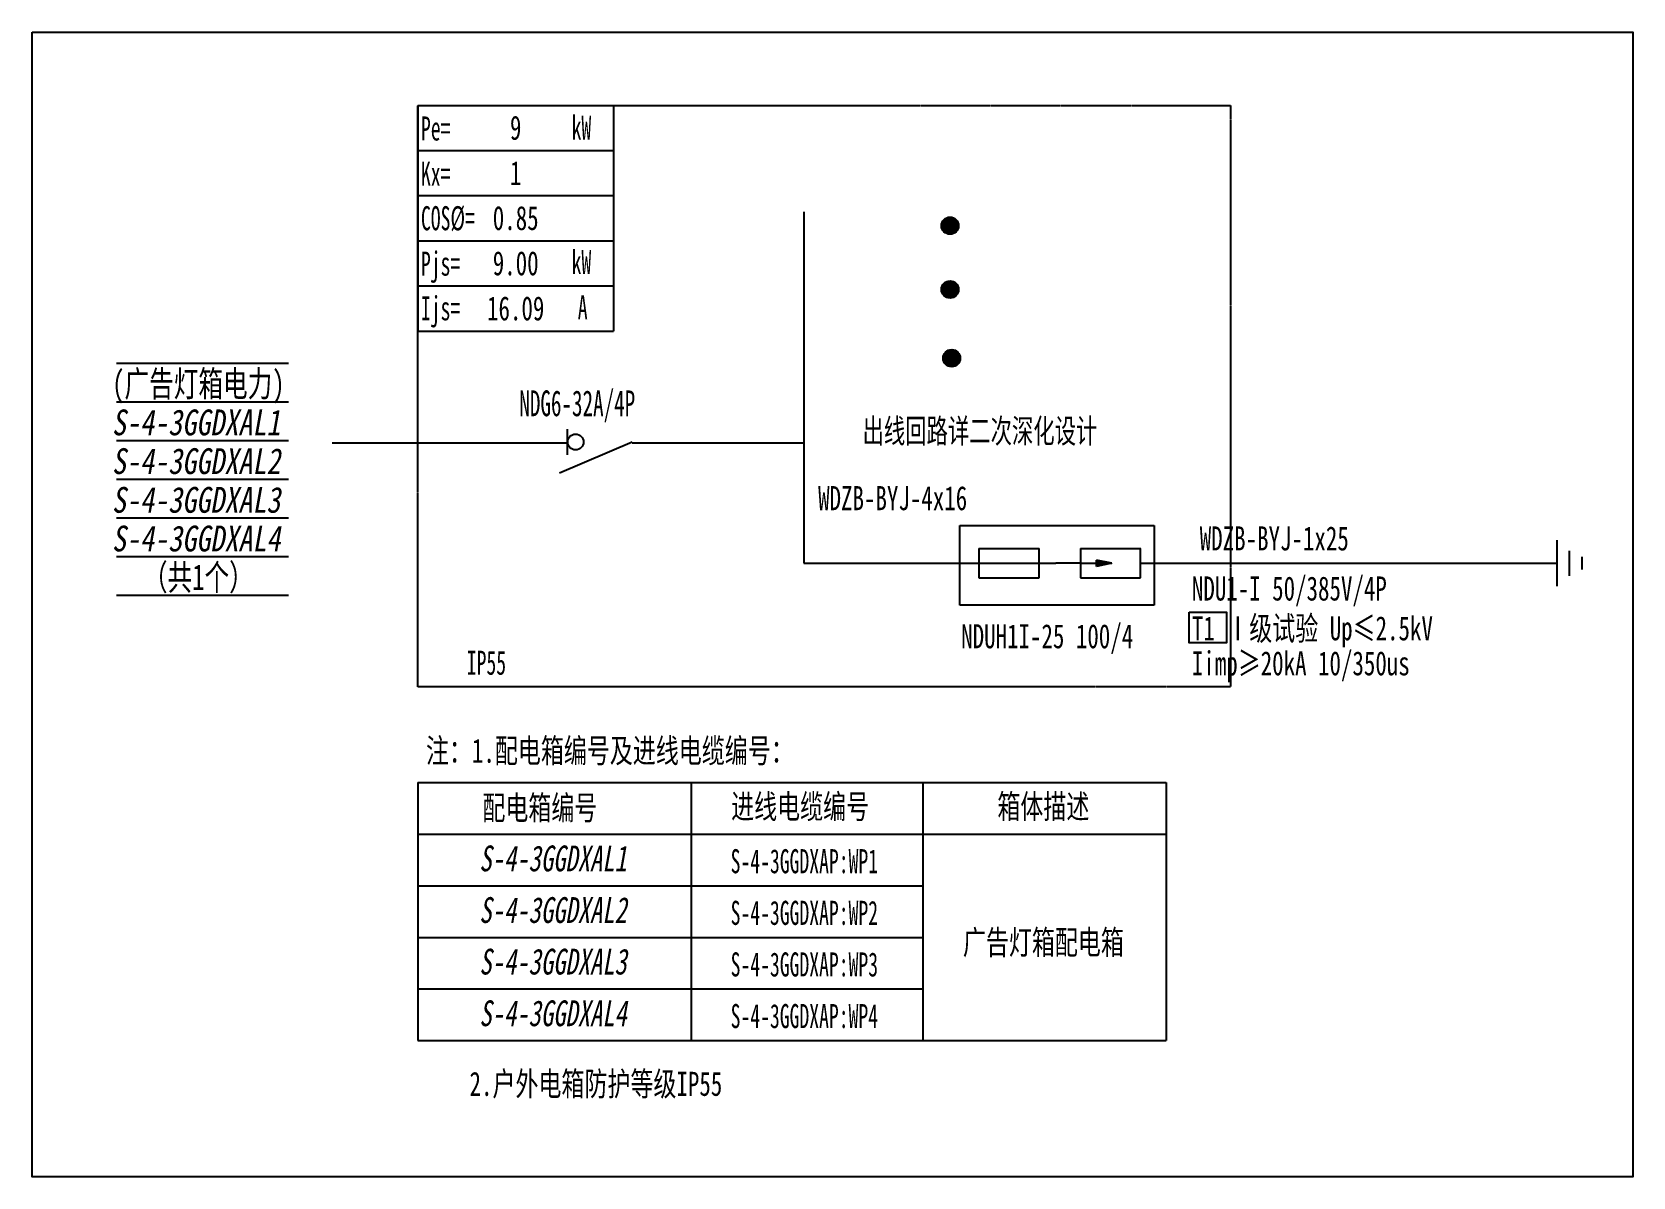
# Model space of a CAD drawing. Extents: x 376906 to 379312, y 334034 to 335754.
import ezdxf
from ezdxf.enums import TextEntityAlignment as Align

# ---------------------------------------------------------------- set-up
doc = ezdxf.new("R2010")
doc.units = 0
doc.header["$MEASUREMENT"] = 0
doc.linetypes.add('DASH', pattern=[0.35, 0.25, -0.1])
doc.linetypes.add('DASHED2', pattern=[0.375, 0.25, -0.125])
for name, color, linetype in [('D_E_Eqpm(强电设备)', 100, 'Continuous'), ('D_E_Eqpm（强电设备）', 100, 'Continuous'), ('D_E_Text(强电文字)', 51, 'Continuous'), ('D_E_Text（强电文字）', 51, 'Continuous'), ('D_E_Wire(强电线缆)', 10, 'Continuous'), ('D_E_Wire（强电线缆）', 10, 'Continuous'), ('D_T_TableDim（表格尺寸）', 255, 'Continuous'), ('E_E_Text（强电文字）', 51, 'Continuous'), ('E_E_Wire（强电线缆）', 10, 'Continuous'), ('E_T_TableDim（表格尺寸）', 255, 'Continuous'), ('系统图', 220, 'Continuous')]:
    doc.layers.add(name, color=color, linetype=linetype)
doc.styles.add('电气', font='', dxfattribs={"width": 0.7})
doc.styles.add('电气箱', font='simhei.ttf', dxfattribs={"width": 0.8, "oblique": 10})
doc.styles.get('电气').set_extended_font_data('SimSun')

msp = doc.modelspace()

# ---------------------------------------------------------------- linework, layer by layer
at = {"linetype": 'DASHED2', "elevation": 0}
msp.add_lwpolyline([(378300.4, 335013.2), (378592.4, 335013.2), (378592.4, 334893), (378300.4, 334893)], close=True, dxfattribs=at)
at = {"layer": 'D_E_Eqpm(强电设备)'}
for p, q in [((378328.9, 334978.2), (378419.8, 334978.2)), ((378328.9, 334978.2), (378328.9, 334934.2)), ((378419.5, 334934.2), (378419.5, 334978.2)), ((378481.5, 334978.2), (378572.4, 334978.2)), ((378481.5, 334978.2), (378481.5, 334934.2)), ((378572.1, 334934.2), (378572.1, 334978.2)), ((378481.5, 334956.2), (378444.8, 334956.2)), ((378481.5, 334956.2), (378528.6, 334956.2)), ((378528.6, 334956.2), (378505.8, 334960.9)), ((378505.8, 334951.6), (378505.8, 334960.9)), ((378528.6, 334956.2), (378505.8, 334951.6)), ((378328.9, 334934.2), (378419.5, 334934.2)), ((378481.5, 334934.2), (378572.1, 334934.2))]:
    msp.add_line(p, q, dxfattribs=at)
msp.add_solid([(378505.8, 334951.6), (378528.6, 334956.2), (378505.8, 334960.9)], dxfattribs=at)
at = {"layer": 'D_E_Eqpm（强电设备）'}
for p, q in [((377710.9, 335119), (377710.9, 335157.8)), ((377807.9, 335138.4), (377698.5, 335091.5))]:
    msp.add_line(p, q, dxfattribs=at)
msp.add_circle((377722.9, 335138.4), 11.9, dxfattribs=at)
at = {"layer": 'D_E_Text（强电文字）', "elevation": 0}
msp.add_lwpolyline([(378645.1, 334882.8), (378701.3, 334882.8), (378701.3, 334836.5), (378645.1, 334836.5)], close=True, dxfattribs=at)
at = {"layer": 'D_E_Wire(强电线缆)'}
msp.add_line((377356.9, 335137.4), (377711, 335137.4), dxfattribs=at)
at = {"layer": 'D_E_Wire（强电线缆）'}
for p, q in [((379197.9, 334921.8), (379197.9, 334990.8)), ((379216.7, 334937.4), (379216.7, 334975.1)), ((379235.6, 334946.8), (379235.6, 334965.7)), ((378065.7, 334956.2), (378444.8, 334956.2)), ((378572.1, 334956.2), (379197.9, 334956.2))]:
    msp.add_line(p, q, dxfattribs=at)
for centre in [(378285.6, 335463.4), (378285.6, 335367.7), (378288.1, 335264.3)]:
    msp.add_circle(centre, 12.9, dxfattribs=at)
at = {"layer": 'D_E_Wire（强电线缆）', "linetype": 'Continuous'}
for points in [[(378274.1, 335457.5), (378273.4, 335467.4), (378274.1, 335469.3)], [(378275.2, 335455.8), (378274.1, 335469.3), (378275.2, 335471)], [(378274.1, 335457.5), (378274.1, 335469.3), (378275.2, 335455.8)], [(378276.5, 335454.3), (378275.2, 335471), (378276.5, 335472.5)], [(378275.2, 335455.8), (378275.2, 335471), (378276.5, 335454.3)], [(378278.1, 335452.9), (378276.5, 335472.5), (378278.1, 335473.8)], [(378276.5, 335454.3), (378276.5, 335472.5), (378278.1, 335452.9)], [(378279.8, 335451.9), (378278.1, 335473.8), (378279.8, 335474.9)], [(378278.1, 335452.9), (378278.1, 335473.8), (378279.8, 335451.9)], [(378281.7, 335451.1), (378279.8, 335474.9), (378281.7, 335475.7)], [(378279.8, 335451.9), (378279.8, 335474.9), (378281.7, 335451.1)], [(378283.6, 335450.6), (378281.7, 335475.7), (378283.6, 335476.2)], [(378281.7, 335451.1), (378281.7, 335475.7), (378283.6, 335450.6)], [(378285.6, 335450.5), (378283.6, 335476.2), (378285.6, 335476.3)], [(378283.6, 335450.6), (378283.6, 335476.2), (378285.6, 335450.5)], [(378285.6, 335450.5), (378285.6, 335476.3), (378287.7, 335450.6)], [(378287.7, 335450.6), (378285.6, 335476.3), (378287.7, 335476.2)], [(378287.7, 335450.6), (378287.7, 335476.2), (378289.6, 335451.1)], [(378289.6, 335451.1), (378287.7, 335476.2), (378289.6, 335475.7)], [(378289.6, 335451.1), (378289.6, 335475.7), (378291.5, 335451.9)], [(378291.5, 335451.9), (378289.6, 335475.7), (378291.5, 335474.9)], [(378291.5, 335451.9), (378291.5, 335474.9), (378293.2, 335452.9)], [(378293.2, 335452.9), (378291.5, 335474.9), (378293.2, 335473.8)], [(378293.2, 335452.9), (378293.2, 335473.8), (378294.8, 335454.3)], [(378294.8, 335454.3), (378293.2, 335473.8), (378294.8, 335472.5)], [(378294.8, 335454.3), (378294.8, 335472.5), (378296.1, 335455.8)], [(378296.1, 335455.8), (378294.8, 335472.5), (378296.1, 335471)], [(378296.1, 335455.8), (378296.1, 335471), (378297.2, 335457.5)], [(378297.2, 335457.5), (378296.1, 335471), (378297.2, 335469.3)], [(378297.2, 335457.5), (378297.2, 335469.3), (378297.9, 335459.4)], [(378297.9, 335459.4), (378297.2, 335469.3), (378297.9, 335467.4)], [(378272.9, 335461.4), (378272.7, 335463.4), (378272.9, 335465.4)], [(378273.4, 335459.4), (378272.9, 335465.4), (378273.4, 335467.4)], [(378272.9, 335461.4), (378272.9, 335465.4), (378273.4, 335459.4)], [(378273.4, 335459.4), (378273.4, 335467.4), (378274.1, 335457.5)], [(378297.9, 335459.4), (378297.9, 335467.4), (378298.4, 335461.4)], [(378298.4, 335461.4), (378297.9, 335467.4), (378298.4, 335465.4)], [(378298.4, 335461.4), (378298.4, 335465.4), (378298.6, 335463.4)], [(378274.1, 335361.8), (378273.4, 335371.6), (378274.1, 335373.5)], [(378275.2, 335360.1), (378274.1, 335373.5), (378275.2, 335375.3)], [(378274.1, 335361.8), (378274.1, 335373.5), (378275.2, 335360.1)], [(378276.5, 335358.5), (378275.2, 335375.3), (378276.5, 335376.8)], [(378275.2, 335360.1), (378275.2, 335375.3), (378276.5, 335358.5)], [(378278.1, 335357.2), (378276.5, 335376.8), (378278.1, 335378.1)], [(378276.5, 335358.5), (378276.5, 335376.8), (378278.1, 335357.2)], [(378279.8, 335356.1), (378278.1, 335378.1), (378279.8, 335379.2)], [(378278.1, 335357.2), (378278.1, 335378.1), (378279.8, 335356.1)], [(378281.7, 335355.4), (378279.8, 335379.2), (378281.7, 335379.9)], [(378279.8, 335356.1), (378279.8, 335379.2), (378281.7, 335355.4)], [(378283.6, 335354.9), (378281.7, 335379.9), (378283.6, 335380.4)], [(378281.7, 335355.4), (378281.7, 335379.9), (378283.6, 335354.9)], [(378285.6, 335354.7), (378283.6, 335380.4), (378285.6, 335380.6)], [(378283.6, 335354.9), (378283.6, 335380.4), (378285.6, 335354.7)], [(378285.6, 335354.7), (378285.6, 335380.6), (378287.7, 335354.9)], [(378287.7, 335354.9), (378285.6, 335380.6), (378287.7, 335380.4)], [(378287.7, 335354.9), (378287.7, 335380.4), (378289.6, 335355.4)], [(378289.6, 335355.4), (378287.7, 335380.4), (378289.6, 335379.9)], [(378289.6, 335355.4), (378289.6, 335379.9), (378291.5, 335356.1)], [(378291.5, 335356.1), (378289.6, 335379.9), (378291.5, 335379.2)], [(378291.5, 335356.1), (378291.5, 335379.2), (378293.2, 335357.2)], [(378293.2, 335357.2), (378291.5, 335379.2), (378293.2, 335378.1)], [(378293.2, 335357.2), (378293.2, 335378.1), (378294.8, 335358.5)], [(378294.8, 335358.5), (378293.2, 335378.1), (378294.8, 335376.8)], [(378294.8, 335358.5), (378294.8, 335376.8), (378296.1, 335360.1)], [(378296.1, 335360.1), (378294.8, 335376.8), (378296.1, 335375.3)], [(378296.1, 335360.1), (378296.1, 335375.3), (378297.2, 335361.8)], [(378297.2, 335361.8), (378296.1, 335375.3), (378297.2, 335373.5)], [(378297.2, 335361.8), (378297.2, 335373.5), (378297.9, 335363.7)], [(378297.9, 335363.7), (378297.2, 335373.5), (378297.9, 335371.6)], [(378272.9, 335365.6), (378272.7, 335367.7), (378272.9, 335369.7)], [(378273.4, 335363.7), (378272.9, 335369.7), (378273.4, 335371.6)], [(378272.9, 335365.6), (378272.9, 335369.7), (378273.4, 335363.7)], [(378273.4, 335363.7), (378273.4, 335371.6), (378274.1, 335361.8)], [(378297.9, 335363.7), (378297.9, 335371.6), (378298.4, 335365.6)], [(378298.4, 335365.6), (378297.9, 335371.6), (378298.4, 335369.7)], [(378298.4, 335365.6), (378298.4, 335369.7), (378298.6, 335367.7)], [(378284.1, 335252), (378282.2, 335275.8), (378284.1, 335276.5)], [(378286.1, 335251.5), (378284.1, 335276.5), (378286.1, 335277)], [(378284.1, 335252), (378284.1, 335276.5), (378286.1, 335251.5)], [(378288.1, 335251.3), (378286.1, 335277), (378288.1, 335277.2)], [(378286.1, 335251.5), (378286.1, 335277), (378288.1, 335251.3)], [(378288.1, 335251.3), (378288.1, 335277.2), (378290.1, 335251.5)], [(378290.1, 335251.5), (378288.1, 335277.2), (378290.1, 335277)], [(378290.1, 335251.5), (378290.1, 335277), (378292.1, 335252)], [(378292.1, 335252), (378290.1, 335277), (378292.1, 335276.5)], [(378292.1, 335252), (378292.1, 335276.5), (378294, 335252.7)], [(378294, 335252.7), (378292.1, 335276.5), (378294, 335275.8)], [(378275.3, 335262.2), (378275.2, 335264.3), (378275.3, 335266.3)], [(378275.8, 335260.3), (378275.3, 335266.3), (378275.8, 335268.3)], [(378275.3, 335262.2), (378275.3, 335266.3), (378275.8, 335260.3)], [(378276.6, 335258.4), (378275.8, 335268.3), (378276.6, 335270.1)], [(378275.8, 335260.3), (378275.8, 335268.3), (378276.6, 335258.4)], [(378277.6, 335256.7), (378276.6, 335270.1), (378277.6, 335271.9)], [(378276.6, 335258.4), (378276.6, 335270.1), (378277.6, 335256.7)], [(378279, 335255.1), (378277.6, 335271.9), (378279, 335273.4)], [(378277.6, 335256.7), (378277.6, 335271.9), (378279, 335255.1)], [(378280.5, 335253.8), (378279, 335273.4), (378280.5, 335274.7)], [(378279, 335255.1), (378279, 335273.4), (378280.5, 335253.8)], [(378282.2, 335252.7), (378280.5, 335274.7), (378282.2, 335275.8)], [(378280.5, 335253.8), (378280.5, 335274.7), (378282.2, 335252.7)], [(378282.2, 335252.7), (378282.2, 335275.8), (378284.1, 335252)], [(378294, 335252.7), (378294, 335275.8), (378295.7, 335253.8)], [(378295.7, 335253.8), (378294, 335275.8), (378295.7, 335274.7)], [(378295.7, 335253.8), (378295.7, 335274.7), (378297.2, 335255.1)], [(378297.2, 335255.1), (378295.7, 335274.7), (378297.2, 335273.4)], [(378297.2, 335255.1), (378297.2, 335273.4), (378298.6, 335256.7)], [(378298.6, 335256.7), (378297.2, 335273.4), (378298.6, 335271.9)], [(378298.6, 335256.7), (378298.6, 335271.9), (378299.6, 335258.4)], [(378299.6, 335258.4), (378298.6, 335271.9), (378299.6, 335270.1)], [(378299.6, 335258.4), (378299.6, 335270.1), (378300.4, 335260.3)], [(378300.4, 335260.3), (378299.6, 335270.1), (378300.4, 335268.3)], [(378300.4, 335260.3), (378300.4, 335268.3), (378300.9, 335262.2)], [(378300.9, 335262.2), (378300.4, 335268.3), (378300.9, 335266.3)], [(378300.9, 335262.2), (378300.9, 335266.3), (378301, 335264.3)]]:
    msp.add_solid(points, dxfattribs=at)
at = {"layer": 'D_T_TableDim（表格尺寸）', "linetype": 'Continuous'}
for p, q in [((377032.8, 335257), (377291.3, 335257)), ((377032.8, 335198.9), (377291.3, 335198.9)), ((377032.8, 335140.7), (377291.3, 335140.7)), ((377032.8, 335082.6), (377291.3, 335082.6)), ((377032.8, 335024.4), (377291.3, 335024.4)), ((377032.8, 334966.2), (377291.3, 334966.2)), ((377032.8, 334908.1), (377291.3, 334908.1))]:
    msp.add_line(p, q, dxfattribs=at)
at = {"layer": 'D_T_TableDim（表格尺寸）', "ltscale": 3.5}
for p, q in [((377485.9, 334626.7), (378610.2, 334626.7)), ((377485.9, 334626.7), (377485.9, 334239)), ((377896.7, 334626.7), (377896.7, 334239)), ((378244.7, 334626.7), (378244.7, 334239)), ((378610.2, 334626.7), (378610.2, 334239)), ((377485.9, 334549.2), (378610.2, 334549.2)), ((377485.9, 334549.2), (378610.2, 334549.2)), ((377485.9, 334471.6), (378244.7, 334471.6)), ((377485.9, 334394.1), (378244.7, 334394.1)), ((377485.9, 334316.5), (378244.7, 334316.5)), ((377485.9, 334239), (378610.2, 334239))]:
    msp.add_line(p, q, dxfattribs=at)
at = {"layer": 'E_E_Text（强电文字）', "linetype": 'Continuous'}
for p, q in [((377485.9, 335644.3), (377780, 335644.3)), ((377485.9, 335644.3), (377485.9, 335305)), ((377780, 335644.3), (377780, 335305)), ((377485.9, 335576.5), (377780, 335576.5)), ((377485.9, 335508.6), (377780, 335508.6)), ((377485.9, 335440.7), (377780, 335440.7)), ((377485.9, 335372.9), (377780, 335372.9)), ((377485.9, 335305), (377780, 335305))]:
    msp.add_line(p, q, dxfattribs=at)
at = {"layer": 'E_E_Wire（强电线缆）'}
for p, q in [((378065.7, 335484.4), (378065.7, 334956.2)), ((377807.9, 335137.4), (378065.7, 335137.4))]:
    msp.add_line(p, q, dxfattribs=at)
at = {"layer": 'E_T_TableDim（表格尺寸）', "linetype": 'DASH', "ltscale": 2}
for p, q in [((377485.9, 334770.4), (377485.9, 335644.3)), ((377485.9, 335644.3), (378707.3, 335644.3)), ((378707.3, 335644.3), (378707.3, 334770.4)), ((378707.3, 334770.4), (377485.9, 334770.4))]:
    msp.add_line(p, q, dxfattribs=at)
at = {"layer": '系统图', "ltscale": 9973.992009}
msp.add_lwpolyline([(376906, 335754.5), (379312, 335754.5), (379312, 334034), (376906, 334034)], close=True, dxfattribs=at)

# ---------------------------------------------------------------- texts
at = {"layer": 'D_E_Text(强电文字)', "color": 1, "style": '电气', "width": 0.6}
msp.add_text('NDG6-32A/4P', height=38.775, dxfattribs=at).set_placement((377638.4, 335177.2))
at = {"layer": 'D_E_Text(强电文字)', "style": '电气', "width": 0.7}
for s, p in [('WDZB-BYJ-4x16', (378087.4, 335036)), ('WDZB-BYJ-1x25', (378660.9, 334975.5)), ('T1 Ⅰ级试验 Up≤2.5kV ', (378649.1, 334840.4)), ('Iimp≥20kA 10/350us', (378649.1, 334787.8))]:
    msp.add_text(s, height=36.19, dxfattribs=at).set_placement(p)
at = {"layer": 'D_E_Text(强电文字)', "color": 51, "true_color": 0xffff7f, "style": '电气', "width": 0.7}
msp.add_text('NDU1-I 50/385V/4P', height=36.19, dxfattribs=at).set_placement((378649.1, 334900.2))
at = {"layer": 'D_E_Text（强电文字）', "linetype": 'Continuous', "style": '电气', "width": 0.6}
for s, height, p in [('Pe=', 36.19, (377490.5, 335591.5)), ('kW', 36.19, (377716.9, 335592.8)), ('Kx=', 36.19, (377490.5, 335523.5)), ('COS%%C=', 36.19, (377490.5, 335456.6)), ('Pjs=', 36.19, (377490.5, 335388.4)), ('kW', 36.19, (377716.9, 335390.7)), ('Ijs=', 36.19, (377490.5, 335321.3)), ('A', 36.2, (377726.2, 335322.8))]:
    msp.add_text(s, height=height, dxfattribs=at).set_placement(p)
at = {"layer": 'D_E_Text（强电文字）', "style": '电气'}
for s, width, p in [('出线回路详二次深化设计', 0.65, (378154.1, 335137)), ('注：1.配电箱编号及进线电缆编号：', 0.7, (377498, 334656.5)), ('2.户外电箱防护等级IP55', 0.7, (377563.5, 334155.9))]:
    msp.add_text(s, height=36.19, dxfattribs=dict(at, width=width)).set_placement(p)
at = {"layer": 'D_E_Text（强电文字）', "color": 51, "true_color": 0xffff7f, "style": '电气', "width": 0.7}
msp.add_text('NDUH1I-25 100/4', height=36.19, dxfattribs=at).set_placement((378302.4, 334828.5))
at = {"layer": 'D_E_Text（强电文字）', "style": '电气'}
for s, width, p in [('IP55', 0.6, (377588.9, 334806.5)), ('配电箱编号', 0.7, (377669.2, 334589.6)), ('进线电缆编号', 0.7, (378060.3, 334591.5)), ('箱体描述', 0.7, (378425.9, 334591.5)), ('S-4-3GGDXAP:WP1', 0.6, (378066.7, 334508.5)), ('S-4-3GGDXAP:WP2', 0.6, (378066.7, 334430.9)), ('广告灯箱配电箱', 0.7, (378425.9, 334387.2)), ('S-4-3GGDXAP:WP3', 0.6, (378066.7, 334353.4)), ('S-4-3GGDXAP:WP4', 0.6, (378066.7, 334275.8))]:
    msp.add_text(s, height=36.19, dxfattribs=dict(at, width=width)).set_placement(p, align=Align.MIDDLE)
at = {"layer": 'D_E_Text（强电文字）', "style": '电气箱', "oblique": 10, "width": 0.7}
for s, p in [('S-4-3GGDXAL1', (377689, 334512.7)), ('S-4-3GGDXAL2', (377689, 334435.1)), ('S-4-3GGDXAL3', (377689, 334357.6)), ('S-4-3GGDXAL4', (377689, 334280))]:
    msp.add_text(s, height=38.775, dxfattribs=at).set_placement(p, align=Align.MIDDLE)
at = {"layer": 'E_E_Text（强电文字）', "linetype": 'Continuous', "style": '电气', "width": 0.7}
for s, p in [('(广告灯箱电力)', (377156, 335206.6)), ('（共1个）', (377156, 334915.8))]:
    msp.add_text(s, height=38.77, dxfattribs=at).set_placement(p, align=Align.CENTER)
at = {"layer": 'E_E_Text（强电文字）', "linetype": 'Continuous', "style": '电气箱', "oblique": 10, "width": 0.8}
for s, p in [('S-4-3GGDXAL1', (377152.7, 335148.5)), ('S-4-3GGDXAL2', (377152.7, 335090.3)), ('S-4-3GGDXAL3', (377152.7, 335032.1)), ('S-4-3GGDXAL4', (377152.7, 334974))]:
    msp.add_text(s, height=38.775, dxfattribs=at).set_placement(p, align=Align.CENTER)
at = {"layer": 'E_E_Text（强电文字）', "linetype": 'Continuous', "width": 294.024, "attachment_point": 5, "style": '电气'}
for s, insert, char_height in [('9', (377632.9, 335610.4), 36.2), ('1', (377632.9, 335542.5), 36.2), ('0.85', (377632.9, 335474.7), 36.19), ('{\\C256;9.00}', (377632.9, 335406.8), 36.19), ('{\\C256;16.09}', (377632.9, 335339), 36.19)]:
    msp.add_mtext(s, dxfattribs=dict(at, insert=insert, char_height=char_height))

doc.saveas('drawing.dxf')
